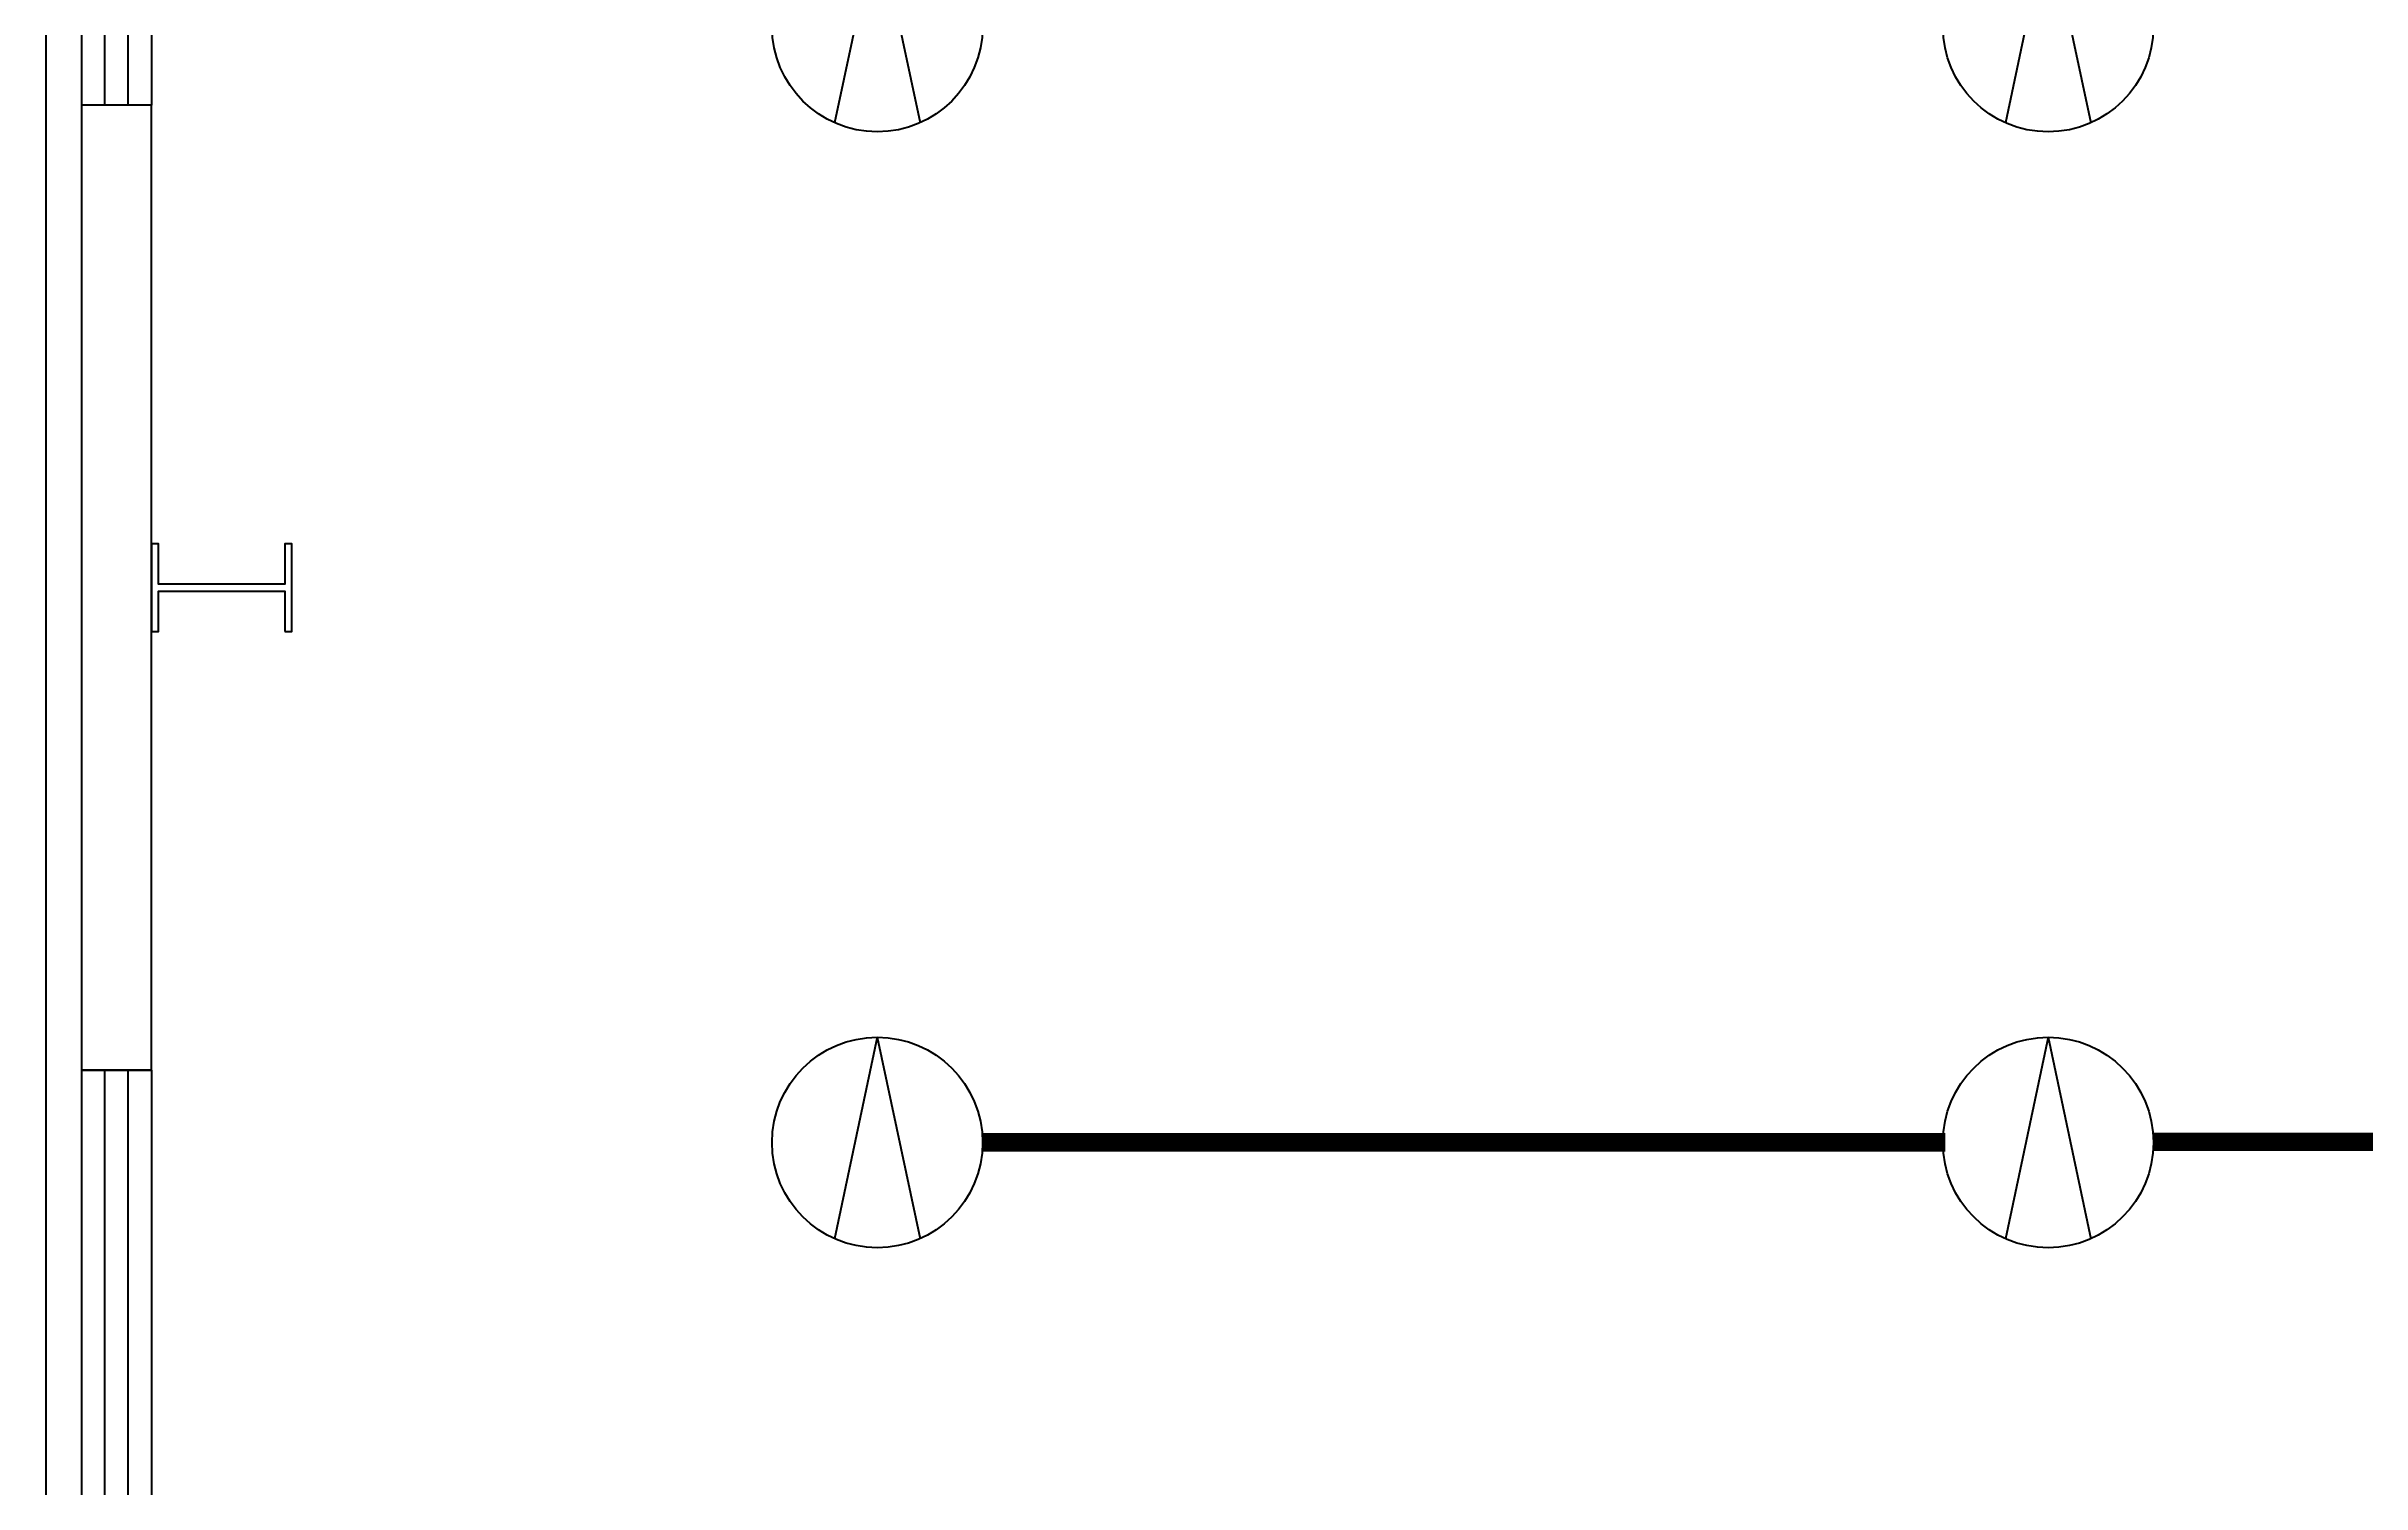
# Model space of a CAD drawing. Extents: x 12152 to 491505, y 111028 to 412681.
# Drawn here: x 37720 to 44320, y 192391 to 196487 of the extents above; entities that cross this region are included whole.
import ezdxf

# ---------------------------------------------------------------- set-up
doc = ezdxf.new("R2010")
doc.units = 0
doc.header["$LTSCALE"] = 1000
doc.header["$MEASUREMENT"] = 0
for name, color, linetype in [('COLUMN', 9, 'Continuous'), ('EQUIP-照明', 3, 'Continuous'), ('WALL', 11, 'Continuous'), ('WINDOW', 4, 'Continuous'), ('WIRE-照明', 1, 'Continuous'), ('图框(锁住)', 7, 'Continuous')]:
    doc.layers.add(name, color=color, linetype=linetype)
doc.styles.add('_TCH_LABEL', font='COMPLEX', dxfattribs={"bigfont": 'GBCBIG'})

# ---------------------------------------------------------------- blocks, each defined once
blk = doc.blocks.new('$TCHSYS$WIN2D')
for p, q in [((-0.5, 0.5), (0.5, 0.5)), ((-0.5, 0.5), (-0.5, -0.5)), ((0.5, 0.5), (0.5, -0.5)), ((0.5, 0.1667), (-0.5, 0.1667)), ((0.5, -0.1667), (-0.5, -0.1667)), ((-0.5, -0.5), (0.5, -0.5))]:
    blk.add_line(p, q)
blk = doc.blocks.new('$equip$00001177')
for q in [(-0.203, -0.457), (0.203, -0.457)]:
    blk.add_line((0, 0.5), q)
blk.add_circle((0, 0), 0.5)
at = {"style": '_TCH_LABEL', "flags": 9}
blk.add_attdef('A', (0, 0), '', height=0.00002, dxfattribs=at)

msp = doc.modelspace()

# ---------------------------------------------------------------- linework, layer by layer
at = {"layer": 'COLUMN', "color": 6}
msp.add_lwpolyline([(38399.8, 194819.2), (38419.8, 194819.2), (38419.8, 195069.2), (38399.8, 195069.2), (38399.8, 194954.2), (38039.8, 194954.2), (38039.8, 195069.2), (38019.8, 195069.2), (38019.8, 194819.2), (38039.8, 194819.2), (38039.8, 194934.2), (38399.8, 194934.2)], close=True, dxfattribs=at)
at = {"layer": 'WALL', "color": 0}
for p, q in [((37819.8, 196319.2), (37819.8, 193569.2)), ((38019.8, 196319.2), (37819.8, 196319.2)), ((38019.8, 193569.2), (38019.8, 196319.2)), ((37819.8, 193569.2), (38019.8, 193569.2))]:
    msp.add_line(p, q, dxfattribs=at)
at = {"layer": 'WIRE-照明', "linetype": 'Continuous', "const_width": 52.5}
for points in [[(40388.6, 193363.4), (43132.8, 193363.4)], [(43726.1, 193364.7), (46869.8, 193364.7)]]:
    msp.add_lwpolyline(points, dxfattribs=at)
at = {"layer": '图框(锁住)', "color": 0}
msp.add_lwpolyline([(46569.8, 188294.2), (37719.8, 188294.2), (37719.8, 214294.2), (46569.8, 214294.2)], dxfattribs=at)

# ---------------------------------------------------------------- block references
at = {"layer": 'EQUIP-照明'}
ref = msp.add_blockref('$equip$00001177', (40088.6, 196543.3), dxfattribs=dict(at, xscale=600, yscale=600, zscale=600))
ref.add_attrib('A', '深照型灯', (40088.6, 196543.3), dxfattribs={"layer": '0', "height": 0.012, "style": '_TCH_LABEL', "flags": 8})
ref = msp.add_blockref('$equip$00001177', (43426.1, 196543.3), dxfattribs=dict(at, xscale=600, yscale=600, zscale=600))
ref.add_attrib('A', '深照型灯', (43426.1, 196543.3), dxfattribs={"layer": '0', "height": 0.012, "style": '_TCH_LABEL', "flags": 8})
ref = msp.add_blockref('$equip$00001177', (40088.6, 193362.9), dxfattribs=dict(at, xscale=600, yscale=600, zscale=600))
ref.add_attrib('A', '深照型灯', (40088.6, 193362.9), dxfattribs={"layer": '0', "height": 0.012, "style": '_TCH_LABEL', "flags": 8})
ref = msp.add_blockref('$equip$00001177', (43426.1, 193362.9), dxfattribs=dict(at, xscale=600, yscale=600, zscale=600))
ref.add_attrib('A', '深照型灯', (43426.1, 193362.9), dxfattribs={"layer": '0', "height": 0.012, "style": '_TCH_LABEL', "flags": 8})
at = {"layer": 'WINDOW', "color": 0, "xscale": 3600, "yscale": 200, "zscale": 3600, "rotation": 270}
for p in [(37919.8, 198119.2), (37919.8, 191769.2)]:
    msp.add_blockref('$TCHSYS$WIN2D', p, dxfattribs=at)

doc.saveas('drawing.dxf')
